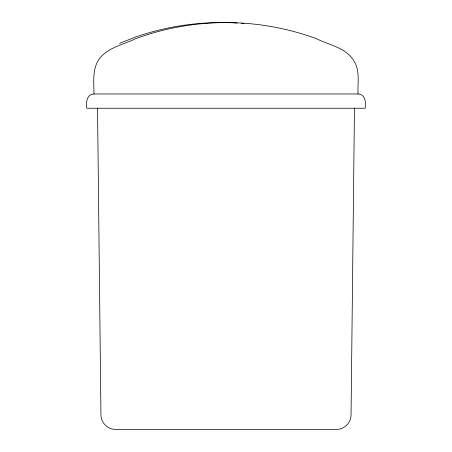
<?xml version="1.0" encoding="UTF-8"?>
<svg xmlns="http://www.w3.org/2000/svg" width="452" height="452" viewBox="0 0 452 452"><rect width="100%" height="100%" fill="white"/><g stroke="black" fill="none" stroke-linecap="round" stroke-linejoin="round"><path stroke-width="0.68" d="M354.464 108.243L351.051 415.128C351.001 422.784 344.277 429.434 336.621 429.4L115.379 429.4C107.723 429.434 100.999 422.784 100.949 415.128L97.536 108.243M119.548 43.381L135.38 37.087A262.087 262.07 1 0 1 229.492 22.685M93.971 93.971C86.694 93.999 85.812 102.813 86.829 108.243L365.171 108.243C366.188 102.813 365.306 93.999 358.029 93.971L93.971 93.971C93.948 81.405 91.745 66.834 101.107 56.692C110.118 46.867 124.159 44.42 135.645 38.669A262.087 262.07 0 0 1 316.355 38.669C329.062 45.076 345.944 47.573 353.848 60.811C360.255 70.698 357.481 82.936 358.029 93.971M230.887 22.73A262.087 262.07 1 0 1 237.17 23.035M241.357 23.318A262.087 262.07 1 0 1 244.142 23.549"/></g></svg>
